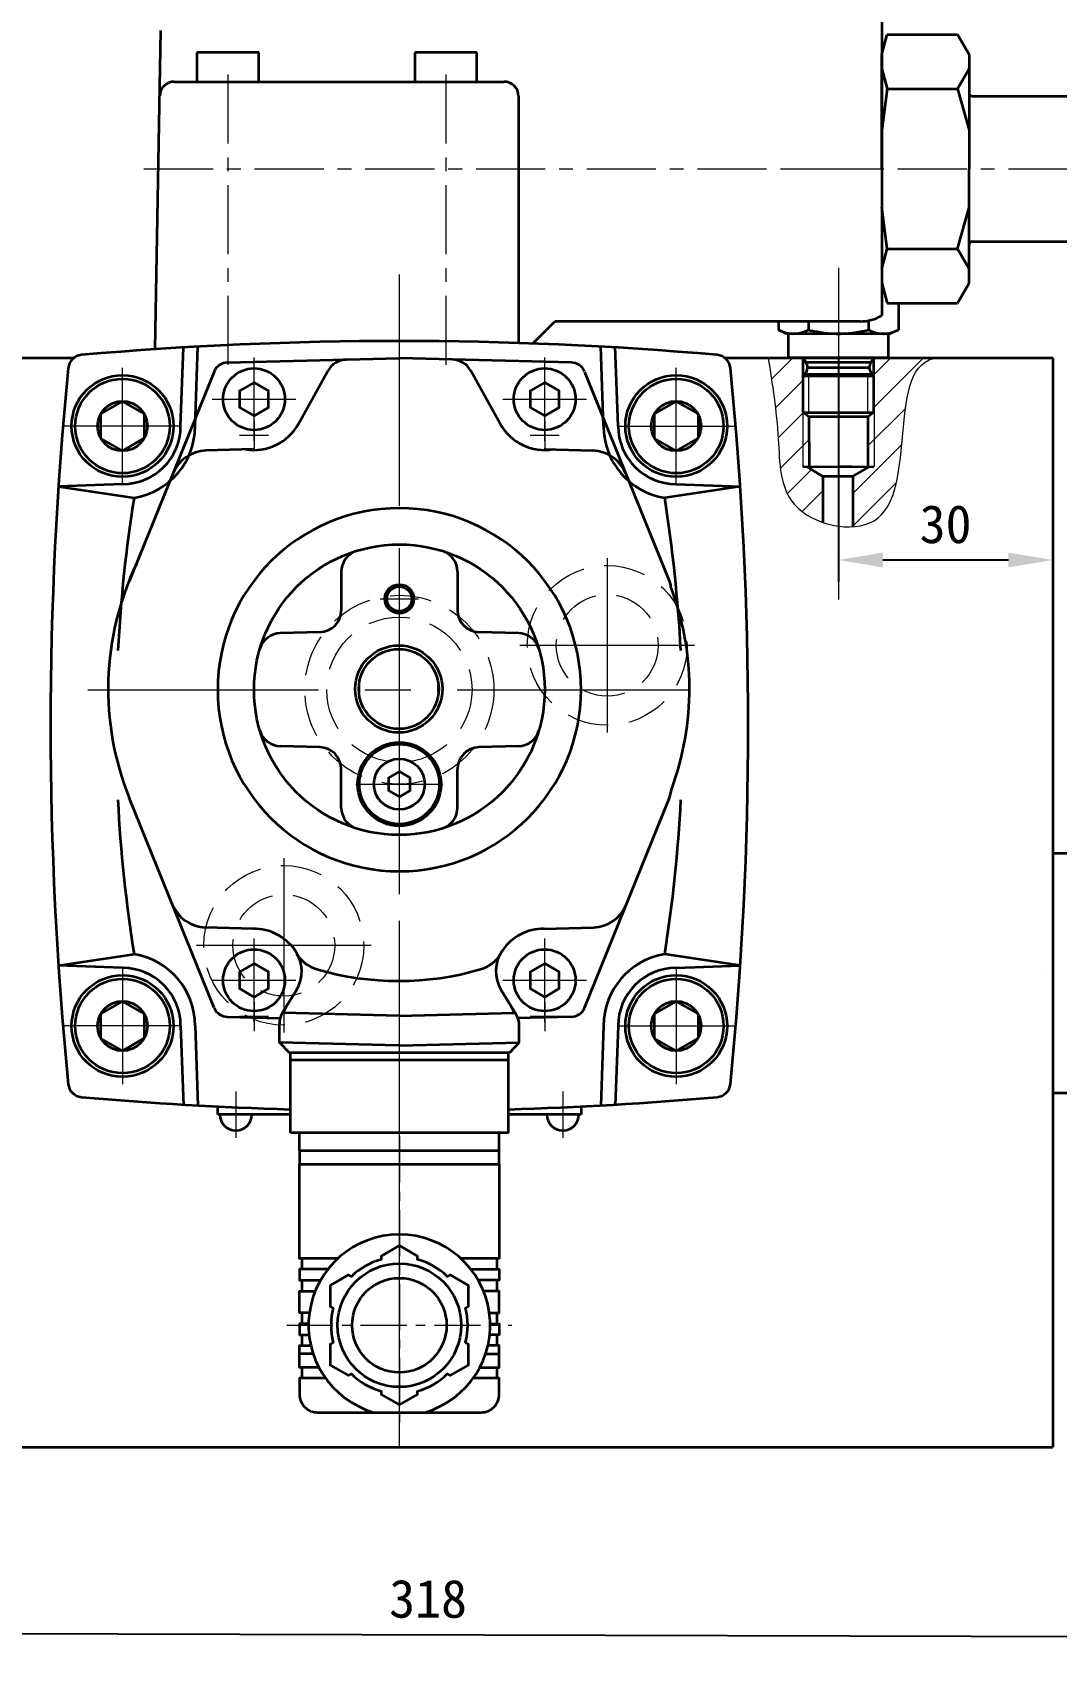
# Model space of a CAD drawing. Header units: millimetres. Extents: x 747 to 1827, y 470 to 2062.
# Drawn here: x 955.6 to 1049.6, y 838.2 to 987.6 of the extents above; entities that cross this region are included whole.
import ezdxf

# ---------------------------------------------------------------- set-up
doc = ezdxf.new("R2010")
doc.units = ezdxf.units.MM
doc.header["$PDSIZE"] = -1
for name, pattern in [('CENTER', [10.16, 6.35, -1.27, 1.27, -1.27]), ('CENTERX2', [20.32, 12.7, -2.54, 2.54, -2.54]), ('HIDDEN', [1.905, 1.27, -0.635])]:
    doc.linetypes.add(name, pattern=pattern)
doc.layers.get('0').update_dxf_attribs({"lineweight": 35})
doc.layers.get('Defpoints').update_dxf_attribs({"lineweight": 35})
for name, color, linetype, lineweight in [('CENTER', 1, 'CENTER', 18), ('HIDDEN', 3, 'HIDDEN', 18), ('中心线层', 1, 'CENTERX2', 25), ('标注层', 4, 'Continuous', 18), ('细线层', 4, 'Continuous', 35)]:
    doc.layers.add(name, color=color, linetype=linetype, lineweight=lineweight)
doc.dimstyles.new('ISO-25', dxfattribs={"dimtxt": 2.5, "dimasz": 2.5, "dimexe": 1.25, "dimexo": 0.625, "dimtad": 1, "dimtxsty": 'Standard', "dimcen": 2.5, "dimadec": 0, "dimazin": 0, "dimtfac": 1, "dimtmove": 0, "dimatfit": 3, "dimfxl": 1, "dimarcsym": 0})
pattern_1 = [(45, (777.3063, 464.017), (-1.497458, 1.497458), [])]

# ---------------------------------------------------------------- blocks, each defined once
blk = doc.blocks.new('E321D')
for p, q in [((-13.4, 93.3), (-13.4, 94.8)), ((13.4, 93.3), (13.4, 94.8)), ((-12, 91.45), (-13.7, 91.45)), ((-13.4, 88.8), (-13.4, 90.3)), ((12, 91.45), (13.7, 91.45)), ((13.4, 88.8), (13.4, 90.3)), ((-13.4, 85.8), (-13.4, 87.3)), ((13.4, 85.8), (13.4, 87.3)), ((-13.4, 81.3), (-13.4, 82.8)), ((13.4, 81.3), (13.4, 82.8)), ((-13.4, 78.3), (-13.4, 79.8)), ((13.4, 78.3), (13.4, 79.8)), ((-13.75, 63.5), (-13.75, 61)), ((13.75, 63.5), (13.75, 61)), ((-15, 61), (15, 61)), ((-15, 61), (-15, 50)), ((15, 61), (15, 50)), ((-16.5, 48.57), (-15.14, 50)), ((-15, 51), (15, 51)), ((15.14, 50), (16.5, 48.57)), ((-0.03, 49), (-16.5, 48.57)), ((-16.5, 48.57), (-16.5, 46.27)), ((0.12, 49), (16.5, 48.57)), ((16.5, 48.57), (16.5, 46.02)), ((-23.69, 45.03), (-16.27, 45.23)), ((0.08, 44.9), (-15.81, 44.49)), ((0.01, 44.9), (15.97, 44.48)), ((23.69, 45.03), (16.38, 45.23)), ((-25.49, 43.78), (-37.16, 14.88)), ((-16.06, 44.7), (-14.02, 41.37)), ((16.06, 44.45), (14.17, 41.37)), ((25.49, 43.78), (37.16, 14.88)), ((-19.92, 32.9), (-26.7, 32.72)), ((20.08, 32.9), (26.7, 32.73)), ((-8, 16.25), (-8, 10.92)), ((8, 16.25), (8, 10.92)), ((-37.16, 14.88), (-37.48, 13.67)), ((-16.39, 7.78), (-10.92, 7.92)), ((10.92, 7.92), (16.39, 7.78)), ((-16.39, -7.78), (-10.92, -7.92)), ((10.92, -7.92), (16.39, -7.78)), ((-8, -16.25), (-8, -10.92)), ((8, -16.25), (8, -10.92)), ((-37.16, -14.88), (-37.34, -14.26)), ((-25.49, -43.78), (-37.16, -14.88)), ((25.49, -43.78), (37.16, -14.88)), ((-19.92, -33.1), (-26.62, -32.92)), ((20.08, -33.1), (26.62, -32.93)), ((-13.88, -36.61), (-9.83, -43.92)), ((13.88, -36.61), (9.83, -43.92)), ((-23.69, -45.03), (0, -45.65)), ((23.69, -45.03), (0, -45.65))]:
    blk.add_line(p, q)
at = {"color": 7, "linetype": 'Continuous'}
blk.add_line((-15.14, 50), (15.14, 50), dxfattribs=at)
blk.add_lwpolyline([(10.15, 94.8), (13.75, 94.8), (13.75, 97, 0.414214), (11.25, 99.5), (-11.25, 99.5, 0.414214), (-13.75, 97), (-13.75, 94.8), (-10.15, 94.8)], format="xyb")
blk.add_lwpolyline([(9.5, 82.02), (9.5, 84.9), (9.1, 85.13, 0.127891), (9.1, 89.87), (9.5, 90.1), (9.5, 92.98), (7, 94.43), (6.6, 94.2, 0.127891), (2.5, 96.56), (2.5, 97.03), (0, 98.47), (-2.5, 97.03), (-2.5, 96.56, 0.127891), (-6.6, 94.2), (-7, 94.43), (-9.5, 92.98), (-9.5, 90.1), (-9.1, 89.87, 0.127891), (-9.1, 85.13), (-9.5, 84.9), (-9.5, 82.02), (-7, 80.57), (-6.6, 80.8, 0.127891), (-2.5, 78.44), (-2.5, 77.97), (0, 76.53), (2.5, 77.97), (2.5, 78.44, 0.127891), (6.6, 80.8), (7, 80.57)], format="xyb", close=True)
for points in [[(-11.07, 93.3), (-13.75, 93.3), (-13.75, 90.3), (-12.18, 90.3)], [(11.07, 93.3), (13.75, 93.3), (13.75, 90.3), (12.18, 90.3)], [(-12.5, 87.3), (-13.75, 87.3), (-13.75, 88.8), (-12.43, 88.8)], [(12.5, 87.3), (13.75, 87.3), (13.75, 88.8), (12.43, 88.8)], [(-12.38, 85.8), (-13.75, 85.8), (-13.75, 82.8), (-11.58, 82.8)], [(12.38, 85.8), (13.75, 85.8), (13.75, 82.8), (11.58, 82.8)], [(-9.85, 79.8), (-13.75, 79.8), (-13.75, 81.3), (-10.85, 81.3)], [(9.85, 79.8), (13.75, 79.8), (13.75, 81.3), (10.85, 81.3)], [(8.46, 78.3), (13.75, 78.3), (13.75, 65.3), (-13.75, 65.3), (-13.75, 78.3), (-8.46, 78.3)], [(-20, 42.31), (-22, 41.15), (-22, 38.85), (-20, 37.69), (-18, 38.85), (-18, 41.15), (-20, 42.31)], [(20, 42.31), (18, 41.15), (18, 38.85), (20, 37.69), (22, 38.85), (22, 41.15), (20, 42.31)], [(0, 14.73), (-1.5, 13.87), (-1.5, 12.13), (0, 11.27), (1.5, 12.13), (1.5, 13.87), (0, 14.73)], [(-20, -37.69), (-22, -38.85), (-22, -41.15), (-20, -42.31), (-18, -41.15), (-18, -38.85), (-20, -37.69)], [(20, -37.69), (18, -38.85), (18, -41.15), (20, -42.31), (22, -41.15), (22, -38.85), (20, -37.69)]]:
    blk.add_lwpolyline(points)
blk.add_lwpolyline([(13.75, 63.5), (13.75, 65.3), (-13.75, 65.3), (-13.75, 63.5)], close=True)
for centre, radius in [((0, 87.5), 8.5), ((0, 87.5), 6.5), ((-20, 40), 4.25), ((20, 40), 4.25), ((0, 0), 20), ((0, 13), 5.75), ((0, 13), 5.5), ((0, 13), 3.5), ((0.08, -0.1), 6), ((0, -12.5), 1.7), ((-20, -40), 4.25), ((20, -40), 4.25)]:
    blk.add_circle(centre, radius)
at = {"color": 4}
blk.add_circle((0, -12.5), 2, dxfattribs=at)
for centre, radius, start, end in [((0, 87.5), 12.5, 106.2602, 73.7398), ((-23.64, 43.04), 2, 91.5, 158.007), ((-13.5, 46.27), 3, 180, 211.5), ((13.5, 46.02), 3, 328.5, 0), ((23.64, 43.04), 2, 21.993, 88.5), ((-12.92, 45.33), 3, 196.3184, 211.5), ((13.08, 45.32), 3, 328.5, 343.6816), ((-18.28, 38.76), 5, 325.2076, 31.5), ((18.43, 38.76), 5, 148.5, 214.8468), ((-9.78, 33.68), 5, 106.363, 147.6694), ((0.08, 0.1), 40, 73.637, 106.363), ((9.94, 33.68), 5, 32.3306, 73.637), ((-19.92, 39.9), 7, 270, 325.2076), ((20.08, 39.9), 7, 214.8468, 270), ((-26.57, 27.73), 5, 91.5, 158.0653), ((26.56, 27.73), 5, 21.9347, 88.5), ((0, 0), 25, 0, 180), ((-5, 16.25), 3, 107.1046, 180), ((5, 16.25), 3, 0, 72.8954), ((0.08, -0.1), 40, 159.8686, 200.7266), ((0.08, -0.1), 40, 334.5205, 21.993), ((-11, 10.92), 3, 271.5, 0), ((11, 10.92), 3, 180, 268.5), ((-16.31, 4.78), 3, 91.5, 163.6651), ((16.31, 4.78), 3, 16.3349, 88.5), ((0, 0), 25, 180, 0), ((-16.31, -4.78), 3, 196.3349, 268.5), ((16.31, -4.78), 3, 271.5, 343.6651), ((-11, -10.92), 3, 0, 88.5), ((11, -10.92), 3, 91.5, 180), ((-5, -16.25), 3, 180, 252.8954), ((5, -16.25), 3, 287.1046, 0), ((-26.49, -27.93), 5, 201.9347, 268.5), ((26.48, -27.93), 5, 271.5, 338.0653), ((-20, -40), 7, 28.9638, 99.6598), ((20, -40), 7, 80.3402, 151.0362), ((-23.64, -43.04), 2, 201.993, 268.5), ((-7.21, -42.46), 3, 208.9638, 268.5), ((7.21, -42.46), 3, 271.5, 331.0362), ((23.64, -43.04), 2, 271.5, 338.007)]:
    blk.add_arc(centre, radius, start, end)
at = {"layer": 'CENTER', "color": 1}
blk.add_line((0, 61.5), (0, 101.5), dxfattribs=at)
at = {"layer": 'CENTER'}
for p, q in [((15.5, 87.5), (-15.5, 87.5)), ((-20, 45.75), (-20, 34.25)), ((-14.25, 40), (-25.75, 40)), ((0, 19), (0, 7)), ((0, 18), (0, 8)), ((6, 13), (-6, 13)), ((0, -9.85), (0, -15.15)), ((2.65, -12.5), (-2.65, -12.5))]:
    blk.add_line(p, q, dxfattribs=at)
at = {"layer": 'CENTER', "ltscale": 5}
for p, q in [((0, 76.28), (0, -48.53)), ((-20, 45.75), (-20, 34.25)), ((20, 45.75), (20, 34.25)), ((-14.25, 40), (-25.75, 40)), ((25.75, 40), (14.25, 40)), ((5, 13), (-5, 13)), ((42.86, 0), (-42.86, 0)), ((-20, -34.25), (-20, -45.75)), ((20, -34.25), (20, -45.75)), ((-14.25, -40), (-25.75, -40)), ((25.75, -40), (14.25, -40))]:
    blk.add_line(p, q, dxfattribs=at)
blk = doc.blocks.new('*D139')
at = {"layer": 'Defpoints', "color": 0, "lineweight": 35, "transparency": 16777216}
for p in [(886.17, 901.71), (1097.94, 901.15), (1097.78, 840.16)]:
    blk.add_point(p, dxfattribs=at)
at = {"layer": '标注层', "color": 0, "lineweight": -2, "transparency": 16777216}
for p, q in [((886.17, 901.71), (886.01, 838.71)), ((1097.94, 901.15), (1097.78, 838.16)), ((890.09, 840.7), (1093.7, 840.17))]:
    blk.add_line(p, q, dxfattribs=at)
at = {"layer": '标注层', "color": 0, "lineweight": 35, "transparency": 16777216}
for points in [[(890.09, 841.38), (890.09, 840.02), (886.01, 840.71)], [(1093.71, 840.85), (1093.7, 839.49), (1097.78, 840.16)]]:
    blk.add_solid(points, dxfattribs=at)
at = {"layer": '标注层', "color": 0, "lineweight": 18, "transparency": 16777216, "insert": (991.91, 843.71), "char_height": 3.5, "attachment_point": 5, "rotation": 359.8501}
blk.add_mtext('318', dxfattribs=at)
blk = doc.blocks.new('*D142')
at = {"layer": 'Defpoints', "color": 0, "lineweight": 35, "transparency": 16777216}
for p in [(1029.57, 957.7), (1049.25, 957.7), (1029.57, 939.12)]:
    blk.add_point(p, dxfattribs=at)
at = {"layer": '细线层', "color": 0, "lineweight": -2, "transparency": 16777216}
for p, q in [((1029.57, 957.7), (1029.57, 937.12)), ((1049.25, 957.7), (1049.25, 937.12)), ((1045.17, 939.12), (1033.65, 939.12))]:
    blk.add_line(p, q, dxfattribs=at)
at = {"layer": '细线层', "color": 0, "lineweight": 35, "transparency": 16777216}
for points in [[(1033.65, 939.8), (1033.65, 938.44), (1029.57, 939.12)], [(1045.17, 939.8), (1045.17, 938.44), (1049.25, 939.12)]]:
    blk.add_solid(points, dxfattribs=at)
at = {"layer": '细线层', "color": 0, "lineweight": 18, "transparency": 16777216, "insert": (1039.41, 942.39), "char_height": 3.5, "attachment_point": 5}
blk.add_mtext('30', dxfattribs=at)

msp = doc.modelspace()

# ---------------------------------------------------------------- hatches: boundary and pattern name
at = {"lineweight": 18}
h = msp.add_hatch(dxfattribs=at)
h.set_pattern_fill('ANSI31', color=256, scale=0.667)
h.set_pattern_definition(pattern_1)
edge = h.paths.add_edge_path()
edge.add_line((1038.749, 957.697), (1032.815, 957.697))
edge.add_line((1032.815, 957.697), (1032.815, 957.697))
edge.add_line((1032.815, 957.697), (1032.823, 956.023))
edge.add_line((1032.823, 956.023), (1032.815, 956.023))
edge.add_line((1032.815, 956.023), (1032.815, 952.663))
edge.add_line((1032.815, 952.663), (1032.278, 952.276))
edge.add_line((1032.278, 952.276), (1032.278, 947.706))
edge.add_line((1032.278, 947.706), (1030.939, 946.855))
edge.add_line((1030.939, 946.855), (1030.901, 942.218))
edge.add_line((1030.901, 942.218), (1028.223, 942.228))
edge.add_line((1028.223, 942.228), (1028.152, 942.566))
edge.add_spline(control_points=[(1028.152, 942.566), (1028.166, 942.561), (1028.181, 942.556), (1028.195, 942.551)], knot_values=[24.9133166, 24.9133166, 24.9133166, 24.9133166, 24.9726545, 24.9726545, 24.9726545, 24.9726545], degree=3, periodic=0)
edge.add_spline(control_points=[(1028.195, 942.551), (1028.408, 942.48), (1028.626, 942.418), (1028.845, 942.365)], knot_values=[24.9726545, 24.9726545, 24.9726545, 24.9726545, 25.8689873, 25.8689873, 25.8689873, 25.8689873], degree=3, periodic=0)
edge.add_spline(control_points=[(1028.845, 942.365), (1029.236, 942.272), (1029.632, 942.209), (1030.023, 942.181)], knot_values=[25.8689873, 25.8689873, 25.8689873, 25.8689873, 27.4690548, 27.4690548, 27.4690548, 27.4690548], degree=3, periodic=0)
edge.add_spline(control_points=[(1030.023, 942.181), (1030.139, 942.172), (1030.254, 942.167), (1030.368, 942.164)], knot_values=[27.4690548, 27.4690548, 27.4690548, 27.4690548, 27.9411163, 27.9411163, 27.9411163, 27.9411163], degree=3, periodic=0)
edge.add_spline(control_points=[(1030.368, 942.164), (1030.53, 942.16), (1030.691, 942.163), (1030.85, 942.172)], knot_values=[27.9411163, 27.9411163, 27.9411163, 27.9411163, 28.6123515, 28.6123515, 28.6123515, 28.6123515], degree=3, periodic=0)
edge.add_spline(control_points=[(1030.85, 942.172), (1030.867, 942.173), (1030.884, 942.174), (1030.901, 942.175)], knot_values=[28.6123515, 28.6123515, 28.6123515, 28.6123515, 28.6845384, 28.6845384, 28.6845384, 28.6845384], degree=3, periodic=0)
edge.add_spline(control_points=[(1030.901, 942.175), (1030.989, 942.18), (1031.076, 942.188), (1031.162, 942.198)], knot_values=[28.6845384, 28.6845384, 28.6845384, 28.6845384, 29.0575326, 29.0575326, 29.0575326, 29.0575326], degree=3, periodic=0)
edge.add_spline(control_points=[(1031.162, 942.198), (1031.266, 942.209), (1031.369, 942.224), (1031.47, 942.241)], knot_values=[29.0575326, 29.0575326, 29.0575326, 29.0575326, 29.507405, 29.507405, 29.507405, 29.507405], degree=3, periodic=0)
edge.add_spline(control_points=[(1031.47, 942.241), (1031.565, 942.257), (1031.659, 942.276), (1031.751, 942.298)], knot_values=[29.507405, 29.507405, 29.507405, 29.507405, 29.9286227, 29.9286227, 29.9286227, 29.9286227], degree=3, periodic=0)
edge.add_spline(control_points=[(1031.751, 942.298), (1031.849, 942.321), (1031.946, 942.347), (1032.041, 942.376)], knot_values=[29.9286227, 29.9286227, 29.9286227, 29.9286227, 30.3795531, 30.3795531, 30.3795531, 30.3795531], degree=3, periodic=0)
edge.add_spline(control_points=[(1032.041, 942.376), (1032.129, 942.403), (1032.216, 942.433), (1032.301, 942.466)], knot_values=[30.3795531, 30.3795531, 30.3795531, 30.3795531, 30.7997297, 30.7997297, 30.7997297, 30.7997297], degree=3, periodic=0)
edge.add_spline(control_points=[(1032.301, 942.466), (1032.388, 942.499), (1032.474, 942.536), (1032.557, 942.575)], knot_values=[30.7997297, 30.7997297, 30.7997297, 30.7997297, 31.2338442, 31.2338442, 31.2338442, 31.2338442], degree=3, periodic=0)
edge.add_spline(control_points=[(1032.557, 942.575), (1032.64, 942.615), (1032.722, 942.658), (1032.801, 942.704)], knot_values=[31.2338442, 31.2338442, 31.2338442, 31.2338442, 31.6708386, 31.6708386, 31.6708386, 31.6708386], degree=3, periodic=0)
edge.add_spline(control_points=[(1032.801, 942.704), (1032.817, 942.713), (1032.892, 942.758), (1032.965, 942.805), (1033.022, 942.844)], knot_values=[31.6708386, 31.6708386, 31.6708386, 31.6708386, 31.7600904, 32.0906895, 32.0906895, 32.0906895, 32.0906895], degree=3, periodic=0)
edge.add_spline(control_points=[(1033.022, 942.844), (1033.098, 942.898), (1033.172, 942.954), (1033.243, 943.014)], knot_values=[32.0906895, 32.0906895, 32.0906895, 32.0906895, 32.5418984, 32.5418984, 32.5418984, 32.5418984], degree=3, periodic=0)
edge.add_spline(control_points=[(1033.243, 943.014), (1033.31, 943.069), (1033.374, 943.128), (1033.436, 943.188)], knot_values=[32.5418984, 32.5418984, 32.5418984, 32.5418984, 32.9616851, 32.9616851, 32.9616851, 32.9616851], degree=3, periodic=0)
edge.add_spline(control_points=[(1033.436, 943.188), (1033.503, 943.253), (1033.567, 943.321), (1033.629, 943.392)], knot_values=[32.9616851, 32.9616851, 32.9616851, 32.9616851, 33.4129756, 33.4129756, 33.4129756, 33.4129756], degree=3, periodic=0)
edge.add_spline(control_points=[(1033.629, 943.392), (1033.687, 943.458), (1033.742, 943.526), (1033.796, 943.597)], knot_values=[33.4129756, 33.4129756, 33.4129756, 33.4129756, 33.8329392, 33.8329392, 33.8329392, 33.8329392], degree=3, periodic=0)
edge.add_spline(control_points=[(1033.796, 943.597), (1033.854, 943.673), (1033.909, 943.751), (1033.963, 943.832)], knot_values=[33.8329392, 33.8329392, 33.8329392, 33.8329392, 34.2839859, 34.2839859, 34.2839859, 34.2839859], degree=3, periodic=0)
edge.add_spline(control_points=[(1033.963, 943.832), (1034.012, 943.908), (1034.06, 943.986), (1034.106, 944.065)], knot_values=[34.2839859, 34.2839859, 34.2839859, 34.2839859, 34.70418, 34.70418, 34.70418, 34.70418], degree=3, periodic=0)
edge.add_spline(control_points=[(1034.106, 944.065), (1034.156, 944.151), (1034.203, 944.239), (1034.249, 944.329)], knot_values=[34.70418, 34.70418, 34.70418, 34.70418, 35.1549297, 35.1549297, 35.1549297, 35.1549297], degree=3, periodic=0)
edge.add_spline(control_points=[(1034.249, 944.329), (1034.304, 944.438), (1034.356, 944.55), (1034.406, 944.665)], knot_values=[35.1549297, 35.1549297, 35.1549297, 35.1549297, 35.6991034, 35.6991034, 35.6991034, 35.6991034], degree=3, periodic=0)
edge.add_spline(control_points=[(1034.406, 944.665), (1034.475, 944.826), (1034.539, 944.993), (1034.599, 945.166)], knot_values=[35.6991034, 35.6991034, 35.6991034, 35.6991034, 36.461169, 36.461169, 36.461169, 36.461169], degree=3, periodic=0)
edge.add_spline(control_points=[(1034.599, 945.166), (1034.663, 945.351), (1034.722, 945.543), (1034.777, 945.74)], knot_values=[36.461169, 36.461169, 36.461169, 36.461169, 37.2817468, 37.2817468, 37.2817468, 37.2817468], degree=3, periodic=0)
edge.add_spline(control_points=[(1034.777, 945.74), (1034.838, 945.961), (1034.893, 946.189), (1034.943, 946.422)], knot_values=[37.2817468, 37.2817468, 37.2817468, 37.2817468, 38.2022454, 38.2022454, 38.2022454, 38.2022454], degree=3, periodic=0)
edge.add_spline(control_points=[(1034.943, 946.422), (1035.001, 946.692), (1035.052, 946.97), (1035.099, 947.253)], knot_values=[38.2022454, 38.2022454, 38.2022454, 38.2022454, 39.26902, 39.26902, 39.26902, 39.26902], degree=3, periodic=0)
edge.add_spline(control_points=[(1035.099, 947.253), (1035.165, 947.662), (1035.221, 948.083), (1035.27, 948.51)], knot_values=[39.26902, 39.26902, 39.26902, 39.26902, 40.8096899, 40.8096899, 40.8096899, 40.8096899], degree=3, periodic=0)
edge.add_spline(control_points=[(1035.27, 948.51), (1035.316, 948.918), (1035.357, 949.331), (1035.395, 949.745)], knot_values=[40.8096899, 40.8096899, 40.8096899, 40.8096899, 42.2808322, 42.2808322, 42.2808322, 42.2808322], degree=3, periodic=0)
edge.add_spline(control_points=[(1035.395, 949.745), (1035.448, 950.323), (1035.497, 950.902), (1035.55, 951.47)], knot_values=[42.2808322, 42.2808322, 42.2808322, 42.2808322, 44.3327397, 44.3327397, 44.3327397, 44.3327397], degree=3, periodic=0)
edge.add_spline(control_points=[(1035.55, 951.47), (1035.6, 951.993), (1035.654, 952.507), (1035.72, 953.001)], knot_values=[44.3327397, 44.3327397, 44.3327397, 44.3327397, 46.2232268, 46.2232268, 46.2232268, 46.2232268], degree=3, periodic=0)
edge.add_spline(control_points=[(1035.72, 953.001), (1035.759, 953.294), (1035.803, 953.579), (1035.852, 953.855)], knot_values=[46.2232268, 46.2232268, 46.2232268, 46.2232268, 47.3405215, 47.3405215, 47.3405215, 47.3405215], degree=3, periodic=0)
edge.add_spline(control_points=[(1035.852, 953.855), (1035.894, 954.088), (1035.94, 954.314), (1035.991, 954.532)], knot_values=[47.3405215, 47.3405215, 47.3405215, 47.3405215, 48.280051, 48.280051, 48.280051, 48.280051], degree=3, periodic=0)
edge.add_spline(control_points=[(1035.991, 954.532), (1036.058, 954.82), (1036.134, 955.094), (1036.221, 955.353)], knot_values=[48.280051, 48.280051, 48.280051, 48.280051, 49.5166553, 49.5166553, 49.5166553, 49.5166553], degree=3, periodic=0)
edge.add_spline(control_points=[(1036.221, 955.353), (1036.268, 955.492), (1036.318, 955.626), (1036.371, 955.755)], knot_values=[49.5166553, 49.5166553, 49.5166553, 49.5166553, 50.1797322, 50.1797322, 50.1797322, 50.1797322], degree=3, periodic=0)
edge.add_spline(control_points=[(1036.371, 955.755), (1036.423, 955.88), (1036.478, 956), (1036.536, 956.115)], knot_values=[50.1797322, 50.1797322, 50.1797322, 50.1797322, 50.8206361, 50.8206361, 50.8206361, 50.8206361], degree=3, periodic=0)
edge.add_spline(control_points=[(1036.536, 956.115), (1036.576, 956.194), (1036.618, 956.27), (1036.662, 956.344)], knot_values=[50.8206361, 50.8206361, 50.8206361, 50.8206361, 51.2605674, 51.2605674, 51.2605674, 51.2605674], degree=3, periodic=0)
edge.add_spline(control_points=[(1036.662, 956.344), (1036.705, 956.417), (1036.749, 956.487), (1036.796, 956.554)], knot_values=[51.2605674, 51.2605674, 51.2605674, 51.2605674, 51.6904664, 51.6904664, 51.6904664, 51.6904664], degree=3, periodic=0)
edge.add_spline(control_points=[(1036.796, 956.554), (1036.843, 956.623), (1036.893, 956.69), (1036.944, 956.754)], knot_values=[51.6904664, 51.6904664, 51.6904664, 51.6904664, 52.1317791, 52.1317791, 52.1317791, 52.1317791], degree=3, periodic=0)
edge.add_spline(control_points=[(1036.944, 956.754), (1036.994, 956.816), (1037.046, 956.875), (1037.1, 956.932)], knot_values=[52.1317791, 52.1317791, 52.1317791, 52.1317791, 52.5605718, 52.5605718, 52.5605718, 52.5605718], degree=3, periodic=0)
edge.add_spline(control_points=[(1037.1, 956.932), (1037.155, 956.99), (1037.213, 957.045), (1037.273, 957.098)], knot_values=[52.5605718, 52.5605718, 52.5605718, 52.5605718, 53.0030083, 53.0030083, 53.0030083, 53.0030083], degree=3, periodic=0)
edge.add_spline(control_points=[(1037.273, 957.098), (1037.331, 957.149), (1037.391, 957.196), (1037.453, 957.241)], knot_values=[53.0030083, 53.0030083, 53.0030083, 53.0030083, 53.4308817, 53.4308817, 53.4308817, 53.4308817], degree=3, periodic=0)
edge.add_spline(control_points=[(1037.453, 957.241), (1037.501, 957.276), (1037.55, 957.309), (1037.601, 957.34)], knot_values=[53.4308817, 53.4308817, 53.4308817, 53.4308817, 53.7620703, 53.7620703, 53.7620703, 53.7620703], degree=3, periodic=0)
edge.add_spline(control_points=[(1037.601, 957.34), (1037.637, 957.362), (1037.673, 957.383), (1037.71, 957.403)], knot_values=[53.7620703, 53.7620703, 53.7620703, 53.7620703, 53.9949035, 53.9949035, 53.9949035, 53.9949035], degree=3, periodic=0)
edge.add_spline(control_points=[(1037.71, 957.403), (1037.777, 957.439), (1037.845, 957.472), (1037.916, 957.501)], knot_values=[53.9949035, 53.9949035, 53.9949035, 53.9949035, 54.4113023, 54.4113023, 54.4113023, 54.4113023], degree=3, periodic=0)
edge.add_spline(control_points=[(1037.916, 957.501), (1037.953, 957.517), (1037.992, 957.532), (1038.03, 957.546)], knot_values=[54.4113023, 54.4113023, 54.4113023, 54.4113023, 54.6333387, 54.6333387, 54.6333387, 54.6333387], degree=3, periodic=0)
edge.add_spline(control_points=[(1038.03, 957.546), (1038.144, 957.588), (1038.264, 957.621), (1038.389, 957.647)], knot_values=[54.6333387, 54.6333387, 54.6333387, 54.6333387, 55.2821418, 55.2821418, 55.2821418, 55.2821418], degree=3, periodic=0)
edge.add_spline(control_points=[(1038.389, 957.647), (1038.454, 957.66), (1038.52, 957.672), (1038.588, 957.68)], knot_values=[55.2821418, 55.2821418, 55.2821418, 55.2821418, 55.6167377, 55.6167377, 55.6167377, 55.6167377], degree=3, periodic=0)
edge.add_spline(control_points=[(1038.588, 957.68), (1038.64, 957.687), (1038.694, 957.693), (1038.749, 957.697)], knot_values=[55.6167377, 55.6167377, 55.6167377, 55.6167377, 55.877126, 55.877126, 55.877126, 55.877126], degree=3, periodic=0)
edge = h.paths.add_edge_path()
edge.add_spline(control_points=[(1023.119, 957.697), (1023.347, 956.26), (1023.575, 954.823), (1023.757, 953.344)], knot_values=[0, 0, 0, 0, 6.6944337, 6.6944337, 6.6944337, 6.6944337], degree=3, periodic=0)
edge.add_spline(control_points=[(1023.757, 953.344), (1023.882, 952.325), (1024.059, 950.535), (1024.127, 948.646), (1024.208, 947.876)], knot_values=[6.6944337, 6.6944337, 6.6944337, 6.6944337, 11.3044614, 14.6404211, 14.6404211, 14.6404211, 14.6404211], degree=3, periodic=0)
edge.add_spline(control_points=[(1024.208, 947.876), (1024.236, 947.61), (1024.27, 947.347), (1024.313, 947.088)], knot_values=[14.6404211, 14.6404211, 14.6404211, 14.6404211, 15.793684, 15.793684, 15.793684, 15.793684], degree=3, periodic=0)
edge.add_spline(control_points=[(1024.313, 947.088), (1024.346, 946.893), (1024.384, 946.701), (1024.428, 946.512)], knot_values=[15.793684, 15.793684, 15.793684, 15.793684, 16.6602435, 16.6602435, 16.6602435, 16.6602435], degree=3, periodic=0)
edge.add_spline(control_points=[(1024.428, 946.512), (1024.468, 946.34), (1024.513, 946.172), (1024.565, 946.006)], knot_values=[16.6602435, 16.6602435, 16.6602435, 16.6602435, 17.446366, 17.446366, 17.446366, 17.446366], degree=3, periodic=0)
edge.add_spline(control_points=[(1024.565, 946.006), (1024.608, 945.868), (1024.655, 945.731), (1024.708, 945.598)], knot_values=[17.446366, 17.446366, 17.446366, 17.446366, 18.1032999, 18.1032999, 18.1032999, 18.1032999], degree=3, periodic=0)
edge.add_spline(control_points=[(1024.708, 945.598), (1024.755, 945.478), (1024.806, 945.36), (1024.861, 945.244)], knot_values=[18.1032999, 18.1032999, 18.1032999, 18.1032999, 18.6929634, 18.6929634, 18.6929634, 18.6929634], degree=3, periodic=0)
edge.add_spline(control_points=[(1024.861, 945.244), (1024.902, 945.158), (1024.946, 945.074), (1024.992, 944.99)], knot_values=[18.6929634, 18.6929634, 18.6929634, 18.6929634, 19.1314211, 19.1314211, 19.1314211, 19.1314211], degree=3, periodic=0)
edge.add_spline(control_points=[(1024.992, 944.99), (1025.033, 944.915), (1025.077, 944.841), (1025.123, 944.768)], knot_values=[19.1314211, 19.1314211, 19.1314211, 19.1314211, 19.5256669, 19.5256669, 19.5256669, 19.5256669], degree=3, periodic=0)
edge.add_spline(control_points=[(1025.123, 944.768), (1025.174, 944.687), (1025.228, 944.607), (1025.285, 944.528)], knot_values=[19.5256669, 19.5256669, 19.5256669, 19.5256669, 19.9673441, 19.9673441, 19.9673441, 19.9673441], degree=3, periodic=0)
edge.add_spline(control_points=[(1025.285, 944.528), (1025.335, 944.459), (1025.388, 944.39), (1025.443, 944.323)], knot_values=[19.9673441, 19.9673441, 19.9673441, 19.9673441, 20.3590294, 20.3590294, 20.3590294, 20.3590294], degree=3, periodic=0)
edge.add_spline(control_points=[(1025.443, 944.323), (1025.473, 944.287), (1025.537, 944.211), (1025.603, 944.138), (1025.639, 944.1)], knot_values=[20.3590294, 20.3590294, 20.3590294, 20.3590294, 20.5708754, 20.8014639, 20.8014639, 20.8014639, 20.8014639], degree=3, periodic=0)
edge.add_spline(control_points=[(1025.639, 944.1), (1025.699, 944.036), (1025.762, 943.974), (1025.827, 943.913)], knot_values=[20.8014639, 20.8014639, 20.8014639, 20.8014639, 21.1902831, 21.1902831, 21.1902831, 21.1902831], degree=3, periodic=0)
edge.add_spline(control_points=[(1025.827, 943.913), (1025.901, 943.843), (1025.978, 943.775), (1026.058, 943.708)], knot_values=[21.1902831, 21.1902831, 21.1902831, 21.1902831, 21.6365011, 21.6365011, 21.6365011, 21.6365011], degree=3, periodic=0)
edge.add_spline(control_points=[(1026.058, 943.708), (1026.162, 943.621), (1026.271, 943.538), (1026.383, 943.457)], knot_values=[21.6365011, 21.6365011, 21.6365011, 21.6365011, 22.2188839, 22.2188839, 22.2188839, 22.2188839], degree=3, periodic=0)
edge.add_spline(control_points=[(1026.383, 943.457), (1026.47, 943.395), (1026.56, 943.335), (1026.651, 943.277)], knot_values=[22.2188839, 22.2188839, 22.2188839, 22.2188839, 22.6677757, 22.6677757, 22.6677757, 22.6677757], degree=3, periodic=0)
edge.add_spline(control_points=[(1026.651, 943.277), (1026.785, 943.192), (1026.925, 943.111), (1027.068, 943.035)], knot_values=[22.6677757, 22.6677757, 22.6677757, 22.6677757, 23.3288204, 23.3288204, 23.3288204, 23.3288204], degree=3, periodic=0)
edge.add_spline(control_points=[(1027.068, 943.035), (1027.238, 942.944), (1027.414, 942.859), (1027.594, 942.781)], knot_values=[23.3288204, 23.3288204, 23.3288204, 23.3288204, 24.1158295, 24.1158295, 24.1158295, 24.1158295], degree=3, periodic=0)
edge.add_spline(control_points=[(1027.594, 942.781), (1027.776, 942.702), (1027.963, 942.63), (1028.152, 942.566)], knot_values=[24.1158295, 24.1158295, 24.1158295, 24.1158295, 24.9133166, 24.9133166, 24.9133166, 24.9133166], degree=3, periodic=0)
edge.add_line((1028.152, 942.566), (1028.152, 946.803))
edge.add_line((1028.152, 946.803), (1028.137, 946.803))
edge.add_line((1028.137, 946.803), (1026.699, 947.679))
edge.add_line((1026.699, 947.679), (1026.373, 947.678))
edge.add_line((1026.373, 947.678), (1026.35, 952.64))
edge.add_line((1026.35, 952.64), (1026.327, 952.663))
edge.add_line((1026.327, 952.663), (1026.327, 957.697))
edge.add_line((1026.327, 957.697), (1024.997, 957.697))
edge.add_line((1024.997, 957.697), (1023.119, 957.697))
h = msp.add_hatch(dxfattribs=at)
h.set_pattern_fill('ANSI31', color=256, scale=0.667)
h.set_pattern_definition(pattern_1)
h.paths.add_polyline_path([(1026.864, 952.277), (1026.35, 952.64), (1026.373, 947.678), (1026.886, 947.68)])

# ---------------------------------------------------------------- linework, layer by layer
for p, q in [((966.871, 958.472), (967.382, 987.736)), ((1033.558, 988.51), (1033.558, 961.569)), ((1033.558, 985.545), (1034.049, 987.379)), ((1034.049, 987.379), (1040.503, 987.379)), ((1041.562, 985.545), (1040.503, 987.379)), ((1033.558, 975.039), (1033.558, 985.545)), ((1041.562, 985.545), (1041.562, 975.039)), ((1033.558, 984.211), (1034.049, 982.376)), ((1041.562, 984.211), (1040.503, 982.376)), ((968.611, 983.043), (998.874, 983.043)), ((1000.208, 981.709), (1000.208, 959.046)), ((1034.049, 982.376), (1033.558, 978.554)), ((1034.049, 982.376), (1040.503, 982.376)), ((1040.503, 982.376), (1041.562, 978.596)), ((1041.562, 981.709), (1041.562, 975.039)), ((1041.895, 981.709), (1052.567, 981.709)), ((1033.558, 975.039), (1033.558, 964.534)), ((1041.562, 964.534), (1041.562, 975.039)), ((1041.562, 968.369), (1041.562, 975.039)), ((1034.049, 967.702), (1033.558, 971.525)), ((1040.503, 967.702), (1041.562, 971.482)), ((1041.895, 968.369), (1052.567, 968.369)), ((1033.558, 965.868), (1034.049, 967.702)), ((1034.049, 967.702), (1040.503, 967.702)), ((1041.562, 965.868), (1040.503, 967.702)), ((1033.558, 964.534), (1034.049, 962.7)), ((1041.562, 964.534), (1040.503, 962.7)), ((1034.049, 962.7), (1040.503, 962.7)), ((1001.511, 959.001), (1003.543, 961.032)), ((1031.557, 961.032), (1003.543, 961.032)), ((969.196, 951.421), (969.448, 958.635)), ((970.53, 951.421), (970.784, 958.712)), ((1008.015, 951.421), (1007.761, 958.712)), ((1009.349, 951.421), (1009.095, 958.712)), ((963.86, 946.085), (957.983, 945.88)), ((957.983, 945.88), (964.917, 944.836)), ((1020.562, 945.88), (1013.628, 944.836)), ((1014.685, 946.085), (1020.562, 945.88)), ((1049.252, 912.172), (1049.252, 890.161)), ((1070.596, 912.172), (1049.252, 912.172)), ((957.983, 901.868), (964.917, 902.913)), ((1020.562, 901.868), (1013.628, 902.913)), ((963.86, 901.663), (957.983, 901.868)), ((1014.685, 901.663), (1020.562, 901.868)), ((969.196, 896.327), (969.45, 889.036)), ((970.53, 896.327), (970.784, 889.036)), ((1008.015, 896.327), (1007.761, 889.036)), ((1009.349, 896.327), (1009.095, 889.036)), ((972.597, 888.19), (972.597, 888.94)), ((1005.947, 888.94), (1005.947, 888.19)), ((1070.596, 890.161), (1049.252, 890.161)), ((979.267, 888.19), (972.597, 888.19)), ((1005.947, 888.19), (999.277, 888.19))]:
    msp.add_line(p, q)
at = {"lineweight": 35}
for p, q in [((976.363, 985.711), (970.693, 985.711)), ((970.693, 985.711), (970.693, 983.043)), ((976.363, 983.043), (976.363, 985.711)), ((996.373, 985.711), (990.703, 985.711)), ((990.703, 985.711), (990.703, 983.043)), ((996.373, 983.043), (996.373, 985.711)), ((970.693, 983.043), (976.363, 983.043)), ((990.703, 983.043), (996.373, 983.043)), ((1026.327, 952.663), (1026.327, 957.697)), ((1032.815, 952.663), (1032.815, 957.697)), ((961.859, 952.53), (963.86, 953.686)), ((963.86, 953.686), (965.861, 952.53)), ((1012.684, 952.53), (1014.685, 953.686)), ((1014.685, 953.686), (1016.686, 952.53)), ((961.859, 950.312), (961.859, 952.53)), ((965.861, 952.53), (965.861, 950.312)), ((1012.684, 950.312), (1012.684, 952.53)), ((1016.686, 952.53), (1016.686, 950.312)), ((1026.327, 952.663), (1032.815, 952.663)), ((1026.864, 952.276), (1026.327, 952.663)), ((1026.864, 952.277), (1026.886, 947.68)), ((1032.278, 952.276), (1026.864, 952.276)), ((1032.815, 952.663), (1032.278, 952.276)), ((1032.278, 952.276), (1032.278, 947.714)), ((963.86, 949.133), (961.878, 950.277)), ((965.861, 950.312), (963.86, 949.133)), ((1014.685, 949.133), (1012.704, 950.277)), ((1016.686, 950.312), (1014.685, 949.133)), ((1026.311, 947.677), (1032.831, 947.707)), ((1028.137, 946.803), (1026.699, 947.679)), ((1029.571, 947.692), (1029.546, 947.692)), ((1029.571, 947.692), (1030.845, 947.698)), ((1030.845, 947.698), (1030.845, 947.698)), ((1032.412, 947.706), (1030.849, 946.803)), ((1030.849, 946.803), (1028.137, 946.803)), ((1028.152, 946.803), (1028.152, 942.566)), ((1030.901, 946.803), (1030.901, 942.175)), ((961.859, 897.436), (963.86, 898.591)), ((963.86, 898.591), (965.861, 897.436)), ((1012.684, 897.436), (1014.685, 898.591)), ((1014.685, 898.591), (1016.686, 897.436)), ((961.859, 895.218), (961.859, 897.436)), ((965.861, 897.436), (965.861, 895.218)), ((1012.684, 895.218), (1012.684, 897.436)), ((1016.686, 897.436), (1016.686, 895.218)), ((963.86, 894.039), (961.878, 895.183)), ((965.861, 895.218), (963.86, 894.039)), ((1014.685, 894.039), (1012.704, 895.183)), ((1016.686, 895.218), (1014.685, 894.039))]:
    msp.add_line(p, q, dxfattribs=at)
at = {"color": 7, "linetype": 'Continuous', "lineweight": 25}
for p, q in [((1033.875, 969.078), (1033.872, 969.079)), ((1033.875, 969.06), (1033.875, 969.078)), ((1026.327, 956.023), (1026.327, 952.663)), ((1032.815, 952.663), (1032.815, 956.023)), ((1026.327, 952.663), (1032.815, 952.663)), ((1026.864, 952.276), (1032.278, 952.276)), ((1032.278, 952.276), (1032.815, 952.663))]:
    msp.add_line(p, q, dxfattribs=at)
at = {"color": 7, "linetype": 'Continuous', "lineweight": 35}
for p, q in [((1035.073, 962.7), (1035.073, 960.244)), ((1024.069, 961.032), (1024.069, 960.244)), ((1026.82, 961.032), (1026.82, 960.244)), ((1032.322, 961.106), (1032.322, 960.244)), ((1024.806, 959.9), (1024.069, 960.244)), ((1025.445, 959.9), (1024.806, 959.9)), ((1024.997, 957.697), (1024.997, 959.9)), ((1029.571, 959.9), (1025.445, 959.9)), ((1033.698, 959.9), (1029.571, 959.9)), ((1034.336, 959.9), (1033.698, 959.9)), ((1034.145, 959.9), (1034.145, 957.697)), ((1035.073, 960.244), (1034.336, 959.9)), ((949.202, 957.697), (959.425, 957.697)), ((1019.12, 957.697), (1049.252, 957.697)), ((1034.145, 957.697), (1024.997, 957.697)), ((1026.327, 957.697), (1026.572, 957.279)), ((1032.571, 957.279), (1032.815, 957.697)), ((1049.252, 957.697), (1049.252, 857.647)), ((1026.485, 956.182), (1026.327, 956.023)), ((1026.485, 956.182), (1032.657, 956.182)), ((1026.572, 957.279), (1032.571, 957.279)), ((1032.409, 956.781), (1026.733, 956.781)), ((1032.815, 956.023), (1032.657, 956.182)), ((1026.327, 956.023), (1032.815, 956.023)), ((985.567, 927.583), (985.567, 926.967)), ((992.878, 926.967), (992.878, 927.583)), ((949.202, 857.647), (1049.252, 857.647))]:
    msp.add_line(p, q, dxfattribs=at)
at = {"lineweight": 18}
for p, q in [((1026.327, 957.697), (1026.311, 947.677)), ((1032.815, 957.697), (1032.862, 947.708)), ((1026.864, 952.663), (1026.864, 956.023)), ((1032.278, 952.663), (1032.278, 956.023))]:
    msp.add_line(p, q, dxfattribs=at)
for centre in [(963.86, 951.421), (1014.685, 951.421), (963.86, 896.327), (1014.685, 896.327)]:
    msp.add_circle(centre, 4.669)
at = {"lineweight": 35}
for centre, radius in [((963.86, 951.421), 4.336), ((1014.685, 951.421), 4.336), ((963.86, 951.421), 2.288), ((1014.685, 951.421), 2.288), ((963.86, 896.327), 4.336), ((1014.685, 896.327), 4.336), ((963.86, 896.327), 2.288), ((1014.685, 896.327), 2.288)]:
    msp.add_circle(centre, radius, dxfattribs=at)
at = {"color": 7, "linetype": 'Continuous', "lineweight": 35}
msp.add_circle((989.222, 927.275), 3.669, dxfattribs=at)
for centre, radius, start, end in [((968.611, 981.709), 1.334, 90, 179), ((998.874, 981.709), 1.334, 0, 90), ((1041.895, 982.043), 0.334, 180, 270), ((1041.895, 968.036), 0.334, 90, 180), ((1031.557, 965.034), 4.002, 270, 300), ((989.272, 625.725), 333.5, 84.98025, 95.01975), ((960.208, 956.617), 1.334, 95.01975, 174.34293), ((1018.337, 956.617), 1.334, 5.65707, 84.98025), ((1290.756, 923.874), 333.5, 174.34293, 185.65707), ((687.788, 923.874), 333.5, 354.34293, 5.65707), ((963.86, 951.421), 5.336, 270, 0), ((963.86, 951.421), 6.67, 279.11674, 0), ((1014.685, 951.421), 6.67, 180, 260.88326), ((1014.685, 951.421), 5.336, 180, 270), ((1096.659, 923.874), 133.4, 170.95956, 177.02348), ((881.885, 923.874), 133.4, 2.97652, 9.04044), ((1096.659, 923.874), 133.4, 182.9062, 189.04044), ((881.885, 923.874), 133.4, 350.95956, 357.0938), ((963.86, 896.327), 6.67, 0, 80.88326), ((1014.685, 896.327), 6.67, 99.11674, 180), ((963.86, 896.327), 5.336, 0, 90), ((1014.685, 896.327), 5.336, 90, 180), ((960.208, 891.131), 1.334, 185.65707, 264.98025), ((1018.337, 891.131), 1.334, 275.01975, 354.34293), ((989.272, 1222.023), 333.5, 264.98025, 268.28087), ((989.272, 1222.023), 333.5, 271.71913, 275.01975), ((974.265, 888.19), 1.467, 180, 0), ((1004.28, 888.19), 1.467, 180, 0)]:
    msp.add_arc(centre, radius, start, end)
for centre, start, end in [((1025.886, 956.781), 315, 0), ((1025.886, 956.781), 0, 36), ((1033.256, 956.781), 144, 180), ((1033.256, 956.781), 180, 225)]:
    msp.add_arc(centre, 0.847, start, end, dxfattribs=at)
at = {"color": 7, "linetype": 'Continuous', "lineweight": 25}
msp.add_open_spline([(1033.875, 969.078), (1033.874, 969.078), (1033.873, 969.078), (1033.872, 969.079)], degree=3, dxfattribs=at)
at = {"color": 7, "linetype": 'Continuous', "lineweight": 35}
for points in [[(1024.069, 960.244), (1024.324, 960.125), (1024.557, 960.04), (1025.007, 959.928), (1025.224, 959.9), (1025.445, 959.9)], [(1025.445, 959.9), (1025.665, 959.9), (1025.882, 959.928), (1026.332, 960.04), (1026.565, 960.125), (1026.82, 960.244)], [(1026.82, 960.244), (1027.33, 960.125), (1027.796, 960.04), (1028.696, 959.928), (1029.129, 959.9), (1029.571, 959.9)], [(1029.571, 959.9), (1030.013, 959.9), (1030.446, 959.928), (1031.346, 960.04), (1031.812, 960.125), (1032.322, 960.244)], [(1032.322, 960.244), (1032.577, 960.125), (1032.81, 960.04), (1033.26, 959.928), (1033.477, 959.9), (1033.698, 959.9)], [(1033.698, 959.9), (1033.918, 959.9), (1034.135, 959.928), (1034.585, 960.04), (1034.818, 960.125), (1035.073, 960.244)]]:
    msp.add_open_spline(points, degree=3, knots=[0, 0, 0, 0, 0.5, 0.5, 1, 1, 1, 1], dxfattribs=at)
at = {"lineweight": 18}
msp.add_spline([(1023.119, 957.697), (1024.051, 950.215), (1025.535, 944.215), (1032.849, 942.732), (1038.749, 957.697), (1039.577, 957.697)], degree=3, dxfattribs=at)
at = {"layer": 'CENTER'}
for p, q in [((973.528, 983.71), (973.528, 957.03)), ((993.538, 983.71), (993.538, 957.03)), ((965.827, 975.039), (1033.558, 975.039)), ((1024.857, 975.039), (1053.588, 975.039)), ((975.932, 951.888), (975.932, 949.22)), ((1002.612, 951.888), (1002.612, 949.22)), ((977.266, 950.554), (974.598, 950.554)), ((1003.946, 950.554), (1001.278, 950.554)), ((1048.252, 901.167), (1048.252, 901.167)), ((975.932, 898.528), (975.932, 895.86)), ((1002.612, 898.528), (1002.612, 895.86)), ((977.266, 897.194), (974.598, 897.194)), ((1003.946, 897.194), (1001.278, 897.194)), ((974.265, 890.324), (974.265, 886.055)), ((1004.28, 890.324), (1004.28, 886.055))]:
    msp.add_line(p, q, dxfattribs=at)
at = {"layer": 'CENTER', "ltscale": 5}
for p, q in [((989.272, 857.647), (989.272, 965.323)), ((963.86, 946.085), (963.86, 956.757)), ((1014.685, 946.085), (1014.685, 956.757)), ((969.196, 951.421), (958.524, 951.421)), ((1009.349, 951.421), (1020.021, 951.421)), ((1008.349, 939.282), (1008.349, 923.274)), ((1016.353, 931.278), (1000.345, 931.278)), ((978.667, 911.735), (978.667, 895.727)), ((986.671, 903.731), (970.663, 903.731)), ((963.86, 901.663), (963.86, 890.991)), ((1014.685, 901.663), (1014.685, 890.991)), ((969.196, 896.327), (958.524, 896.327)), ((1009.349, 896.327), (1020.021, 896.327))]:
    msp.add_line(p, q, dxfattribs=at)
at = {"layer": 'HIDDEN', "ltscale": 3}
for centre, radius in [((1008.349, 931.278), 7.337), ((989.272, 927.209), 8.671), ((1008.349, 931.278), 4.669), ((989.272, 927.209), 6.67), ((978.667, 903.731), 7.337), ((978.667, 903.731), 4.669)]:
    msp.add_circle(centre, radius, dxfattribs=at)
at = {"layer": '中心线层', "lineweight": 18}
msp.add_line((1029.571, 965.936), (1029.571, 935.486), dxfattribs=at)

# ---------------------------------------------------------------- block references
at = {"xscale": 0.667, "yscale": 0.667, "zscale": 0.667, "rotation": 180}
msp.add_blockref('E321D', (989.272, 927.209), dxfattribs=at)

# ---------------------------------------------------------------- dimensions: what is measured, and where the dimension line sits
at = {"layer": '标注层', "lineweight": 18}
dim = msp.add_aligned_dim(p1=(886.171, 901.707), p2=(1097.943, 901.153), distance=-60.998, text='318', dimstyle='ISO-25', override={"dimtxt": 3.5, "dimasz": 4.08, "dimexe": 2, "dimexo": 0, "dimgap": 1.524, "dimtoh": 1, "dimzin": 0, "dimadec": 2, "dimtzin": 0}, dxfattribs=at)
dim.commit()
dim.dimension.update_dxf_attribs({"geometry": '*D139', "text_midpoint": (991.906, 843.707)})
at = {"layer": '细线层', "lineweight": 18}
dim = msp.add_linear_dim(base=(1029.571, 939.12), p1=(1049.252, 957.697), p2=(1029.571, 957.697), text='30', dimstyle='ISO-25', override={"dimtxt": 3.5, "dimasz": 4.08, "dimexe": 2, "dimexo": 0, "dimgap": 1.524, "dimtoh": 1, "dimzin": 0, "dimadec": 2, "dimtzin": 0}, dxfattribs=at)
dim.commit()
dim.dimension.update_dxf_attribs({"geometry": '*D142', "text_midpoint": (1039.412, 942.394)})

doc.saveas('drawing.dxf')
